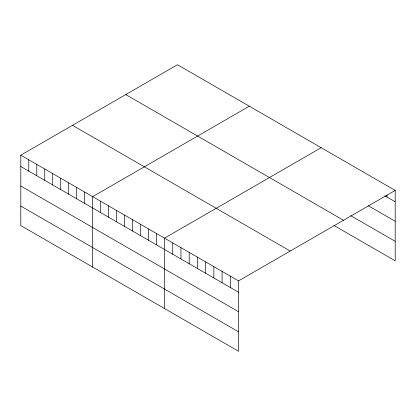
<?xml version="1.0" encoding="UTF-8"?>
<svg xmlns="http://www.w3.org/2000/svg" width="416" height="416" viewBox="0 0 416 416"><rect width="100%" height="100%" fill="white"/><g stroke="black" fill="none" stroke-linecap="round" stroke-linejoin="round"><path stroke-width="0.62" d="M20.8 155.178L238.534 280.888L238.534 351.27L20.8 225.566L20.8 155.178L177.466 64.73L395.2 190.434L395.2 260.822L333.783 225.363M249.319 106.21L92.654 196.664L92.654 267.046M321.173 147.696L164.502 238.144L164.502 308.532M238.534 280.888L395.2 190.434M384.779 195.754L395.2 201.77M368.332 205.743L395.2 221.26M350.782 215.691L395.2 241.332M125.767 94.578L343.502 220.282M72.498 125.33L290.233 251.04M20.8 166.514L238.534 292.224M20.8 186.004L238.534 311.709M20.8 206.081L238.534 331.786M386.974 195.135L386.974 197.023M230.308 276.136L230.308 287.477M222.082 271.388L222.082 282.724M213.855 266.64L213.855 277.976M205.629 261.893L205.629 273.229M197.408 257.14L197.408 268.476M189.181 252.392L189.181 263.728M180.955 247.645L180.955 258.981M172.728 242.897L172.728 254.233M156.52 233.537L156.52 244.873M148.538 228.93L148.538 240.266M140.551 224.318L140.551 235.654M132.569 219.71L132.569 231.046M124.587 215.098L124.587 226.439M116.605 210.491L116.605 221.827M108.618 205.884L108.618 217.22M100.636 201.271L100.636 212.607M84.666 192.052L84.666 203.393M76.684 187.444L76.684 198.78M68.702 182.837L68.702 194.173M60.715 178.225L60.715 189.561M52.733 173.618L52.733 184.954M44.751 169.01L44.751 180.346M36.769 164.398L36.769 175.734M28.782 159.791L28.782 171.127"/></g></svg>
